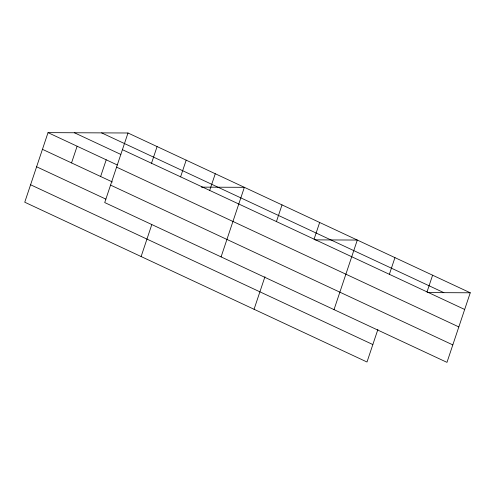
<?xml version="1.0" encoding="UTF-8"?>
<svg xmlns="http://www.w3.org/2000/svg" width="495" height="495" viewBox="0 0 495 495"><rect width="100%" height="100%" fill="white"/><g stroke="black" fill="none" stroke-linecap="round" stroke-linejoin="round"><path stroke-width="0.74" d="M128.001 132.994L104.723 202.566L446.973 362.359L470.25 292.786L128.001 132.994L48.027 132.641L24.75 202.214L366.999 362.006L377.895 329.447M71.54 162.911L77.121 146.229M100.627 176.492L106.208 159.811M151.507 163.257L157.088 146.576M141.118 256.546L151.767 224.705M180.601 176.839L186.182 160.157M209.688 190.42L215.276 173.739M221.086 256.893L244.363 187.32L201.36 187.135M276.433 221.581L282.014 204.899M254.059 309.276L264.955 276.717M314.078 239.159L319.659 222.478M334.026 309.623L357.31 240.05L315.055 239.871M389.373 274.31L394.954 257.629M427.018 291.889L432.605 275.208M427.241 292.594L470.25 292.786M101.611 132.877L443.86 292.669M122.42 149.676L464.669 309.468M74.417 132.759L120.823 154.428M48.027 132.641L117.296 164.983M116.579 167.131L458.828 326.923M42.446 149.329L112.402 181.987M110.558 185.111L452.814 344.904M36.605 166.778L105.874 199.12M30.591 184.765L372.84 344.551"/></g></svg>
